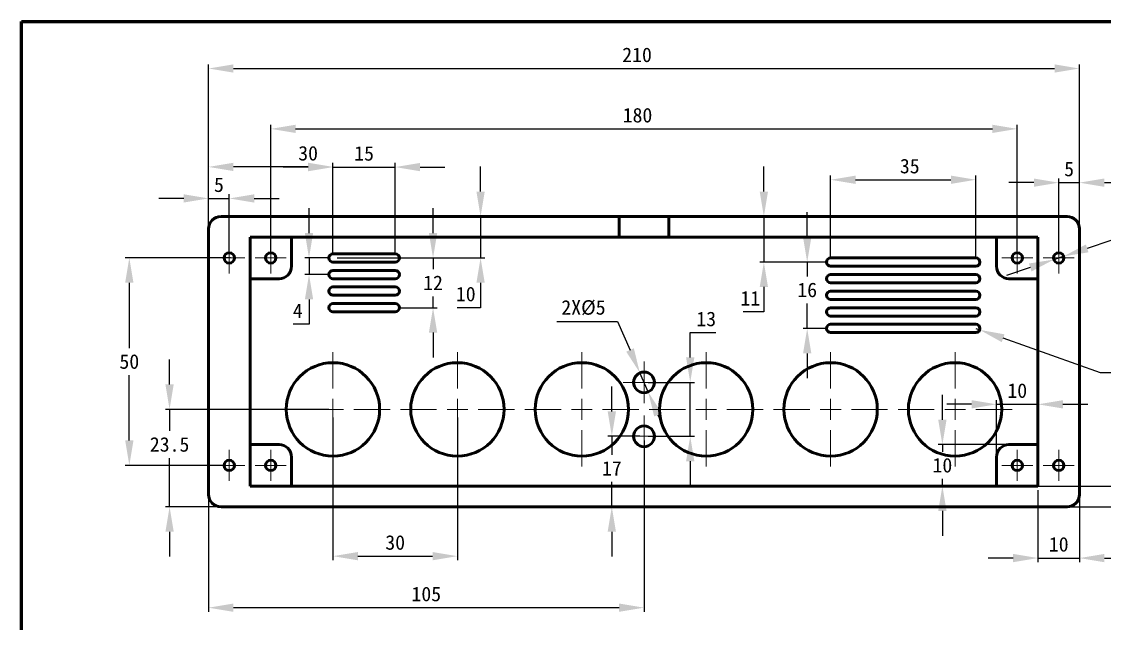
# Model space of a CAD drawing. Header units: millimetres. Extents: x 10 to 410, y 10 to 287.
# Drawn here: x 10 to 271.1, y 142 to 287 of the extents above; entities that cross this region are included whole.
import ezdxf

# ---------------------------------------------------------------- set-up
doc = ezdxf.new("R2010")
doc.units = ezdxf.units.MM
doc.header["$PDSIZE"] = -1
doc.linetypes.add('CENTER', pattern=[10.16, 6.35, -1.27, 1.27, -1.27])
doc.layers.add('标注', color=4, linetype='Continuous', lineweight=25)
doc.dimstyles.new('ISO-25', dxfattribs={"dimtxt": 2.5, "dimasz": 2.5, "dimexe": 1.25, "dimexo": 0.625, "dimtad": 1, "dimtxsty": 'Standard', "dimcen": 2.5, "dimadec": 0, "dimazin": 0, "dimtfac": 1, "dimtmove": 0, "dimatfit": 3, "dimfxl": 1, "dimarcsym": 0})

# ---------------------------------------------------------------- blocks, each defined once
blk = doc.blocks.new('SW_CENTERMARKSYMBOL_0')
at = {"color": 0, "linetype": 'Continuous', "lineweight": 0}
for p, q in [((0, 2.5), (0, 3.75)), ((-2.5, 0), (-3.75, 0)), ((0, 0), (-2.5, 0)), ((0, 0), (0, 2.5)), ((0, 0), (0, -2.5)), ((0, 0), (2.5, 0)), ((2.5, 0), (3.75, 0)), ((0, -2.5), (0, -3.75))]:
    blk.add_line(p, q, dxfattribs=at)
blk = doc.blocks.new('SW_CENTERMARKSYMBOL_1')
at = {"color": 0, "linetype": 'Continuous', "lineweight": 0}
for p, q in [((0, 2.5), (0, 3.75)), ((-2.5, 0), (-3.75, 0)), ((0, 0), (-2.5, 0)), ((0, 0), (0, 2.5)), ((0, 0), (0, -2.5)), ((0, 0), (2.5, 0)), ((2.5, 0), (3.75, 0)), ((0, -2.5), (0, -3.75))]:
    blk.add_line(p, q, dxfattribs=at)
blk = doc.blocks.new('SW_CENTERMARKSYMBOL_2')
at = {"color": 0, "linetype": 'Continuous', "lineweight": 0}
for p, q in [((0, 2.5), (0, 3.75)), ((-2.5, 0), (-3.75, 0)), ((0, 0), (-2.5, 0)), ((0, 0), (0, 2.5)), ((0, 0), (0, -2.5)), ((0, 0), (2.5, 0)), ((2.5, 0), (3.75, 0)), ((0, -2.5), (0, -3.75))]:
    blk.add_line(p, q, dxfattribs=at)
blk = doc.blocks.new('SW_CENTERMARKSYMBOL_3')
at = {"color": 0, "linetype": 'Continuous', "lineweight": 0}
for p, q in [((0, 2.5), (0, 3.75)), ((-2.5, 0), (-3.75, 0)), ((0, 0), (-2.5, 0)), ((0, 0), (0, 2.5)), ((0, 0), (0, -2.5)), ((0, 0), (2.5, 0)), ((2.5, 0), (3.75, 0)), ((0, -2.5), (0, -3.75))]:
    blk.add_line(p, q, dxfattribs=at)
blk = doc.blocks.new('SW_CENTERMARKSYMBOL_4')
at = {"color": 0, "linetype": 'Continuous', "lineweight": 0}
for p, q in [((0, 5), (0, 13.75)), ((-5, 0), (-13.75, 0)), ((0, 0), (-2.5, 0)), ((0, 0), (0, 2.5)), ((0, 0), (0, -2.5)), ((0, 0), (2.5, 0)), ((5, 0), (13.75, 0)), ((0, -5), (0, -13.75))]:
    blk.add_line(p, q, dxfattribs=at)
blk = doc.blocks.new('SW_CENTERMARKSYMBOL_5')
at = {"color": 0, "linetype": 'Continuous', "lineweight": 0}
for p, q in [((0, 2.5), (0, 5)), ((-2.5, 0), (-5, 0)), ((0, 0), (-2.5, 0)), ((0, 0), (0, 2.5)), ((0, 0), (0, -2.5)), ((0, 0), (2.5, 0)), ((2.5, 0), (5, 0)), ((0, -2.5), (0, -5))]:
    blk.add_line(p, q, dxfattribs=at)
blk = doc.blocks.new('SW_CENTERMARKSYMBOL_6')
at = {"color": 0, "linetype": 'Continuous', "lineweight": 0}
for p, q in [((0, 5), (0, 13.75)), ((-5, 0), (-13.75, 0)), ((0, 0), (-2.5, 0)), ((0, 0), (0, 2.5)), ((0, 0), (0, -2.5)), ((0, 0), (2.5, 0)), ((5, 0), (13.75, 0)), ((0, -5), (0, -13.75))]:
    blk.add_line(p, q, dxfattribs=at)
blk = doc.blocks.new('SW_CENTERMARKSYMBOL_7')
at = {"color": 0, "linetype": 'Continuous', "lineweight": 0}
for p, q in [((0, 5), (0, 13.75)), ((-5, 0), (-13.75, 0)), ((0, 0), (-2.5, 0)), ((0, 0), (0, 2.5)), ((0, 0), (0, -2.5)), ((0, 0), (2.5, 0)), ((5, 0), (13.75, 0)), ((0, -5), (0, -13.75))]:
    blk.add_line(p, q, dxfattribs=at)
blk = doc.blocks.new('SW_CENTERMARKSYMBOL_8')
at = {"color": 0, "linetype": 'Continuous', "lineweight": 0}
for p, q in [((0, 2.5), (0, 5)), ((-2.5, 0), (-5, 0)), ((0, 0), (-2.5, 0)), ((0, 0), (0, 2.5)), ((0, 0), (0, -2.5)), ((0, 0), (2.5, 0)), ((2.5, 0), (5, 0)), ((0, -2.5), (0, -5))]:
    blk.add_line(p, q, dxfattribs=at)
blk = doc.blocks.new('SW_CENTERMARKSYMBOL_9')
at = {"color": 0, "linetype": 'Continuous', "lineweight": 0}
for p, q in [((0, 5), (0, 13.75)), ((-5, 0), (-13.75, 0)), ((0, 0), (-2.5, 0)), ((0, 0), (0, 2.5)), ((0, 0), (0, -2.5)), ((0, 0), (2.5, 0)), ((5, 0), (13.75, 0)), ((0, -5), (0, -13.75))]:
    blk.add_line(p, q, dxfattribs=at)
blk = doc.blocks.new('SW_CENTERMARKSYMBOL_10')
at = {"color": 0, "linetype": 'Continuous', "lineweight": 0}
for p, q in [((0, 5), (0, 13.75)), ((-5, 0), (-13.75, 0)), ((0, 0), (-2.5, 0)), ((0, 0), (0, 2.5)), ((0, 0), (0, -2.5)), ((0, 0), (2.5, 0)), ((5, 0), (13.75, 0)), ((0, -5), (0, -13.75))]:
    blk.add_line(p, q, dxfattribs=at)
blk = doc.blocks.new('SW_CENTERMARKSYMBOL_11')
at = {"color": 0, "linetype": 'Continuous', "lineweight": 0}
for p, q in [((0, 5), (0, 13.75)), ((-5, 0), (-13.75, 0)), ((0, 0), (-2.5, 0)), ((0, 0), (0, 2.5)), ((0, 0), (0, -2.5)), ((0, 0), (2.5, 0)), ((5, 0), (13.75, 0)), ((0, -5), (0, -13.75))]:
    blk.add_line(p, q, dxfattribs=at)
blk = doc.blocks.new('SW_CENTERMARKSYMBOL_12')
at = {"color": 0, "linetype": 'Continuous', "lineweight": 0}
for p, q in [((0, 2.5), (0, 3.75)), ((-2.5, 0), (-3.75, 0)), ((0, 0), (-2.5, 0)), ((0, 0), (0, 2.5)), ((0, 0), (0, -2.5)), ((0, 0), (2.5, 0)), ((2.5, 0), (3.75, 0)), ((0, -2.5), (0, -3.75))]:
    blk.add_line(p, q, dxfattribs=at)
blk = doc.blocks.new('SW_CENTERMARKSYMBOL_13')
at = {"color": 0, "linetype": 'Continuous', "lineweight": 0}
for p, q in [((0, 2.5), (0, 3.75)), ((-2.5, 0), (-3.75, 0)), ((0, 0), (-2.5, 0)), ((0, 0), (0, 2.5)), ((0, 0), (0, -2.5)), ((0, 0), (2.5, 0)), ((2.5, 0), (3.75, 0)), ((0, -2.5), (0, -3.75))]:
    blk.add_line(p, q, dxfattribs=at)
blk = doc.blocks.new('SW_CENTERMARKSYMBOL_14')
at = {"color": 0, "linetype": 'Continuous', "lineweight": 0}
for p, q in [((0, 2.5), (0, 3.75)), ((-2.5, 0), (-3.75, 0)), ((0, 0), (-2.5, 0)), ((0, 0), (0, 2.5)), ((0, 0), (0, -2.5)), ((0, 0), (2.5, 0)), ((2.5, 0), (3.75, 0)), ((0, -2.5), (0, -3.75))]:
    blk.add_line(p, q, dxfattribs=at)
blk = doc.blocks.new('SW_CENTERMARKSYMBOL_15')
at = {"color": 0, "linetype": 'Continuous', "lineweight": 0}
for p, q in [((0, 2.5), (0, 3.75)), ((-2.5, 0), (-3.75, 0)), ((0, 0), (-2.5, 0)), ((0, 0), (0, 2.5)), ((0, 0), (0, -2.5)), ((0, 0), (2.5, 0)), ((2.5, 0), (3.75, 0)), ((0, -2.5), (0, -3.75))]:
    blk.add_line(p, q, dxfattribs=at)
blk = doc.blocks.new('*D22')
at = {"layer": 'Defpoints', "color": 0, "transparency": 16777216}
for p in [(61.32, 230.05), (35.96, 180.05), (60.07, 180.05)]:
    blk.add_point(p, dxfattribs=at)
at = {"layer": '标注', "color": 0, "lineweight": -2, "transparency": 16777216}
for p, q in [((60.32, 230.05), (34.96, 230.05)), ((35.96, 224.05), (35.96, 208.32)), ((35.96, 186.05), (35.96, 201.77)), ((59.07, 180.05), (34.96, 180.05))]:
    blk.add_line(p, q, dxfattribs=at)
at = {"layer": '标注', "color": 0, "transparency": 16777216}
for points in [[(34.96, 224.05), (36.96, 224.05), (35.96, 230.05)], [(34.96, 186.05), (36.96, 186.05), (35.96, 180.05)]]:
    blk.add_solid(points, dxfattribs=at)
at = {"layer": '标注', "color": 0, "transparency": 16777216, "insert": (35.96, 205.05), "char_height": 3.5, "attachment_point": 5}
blk.add_mtext('50', dxfattribs=at)
blk = doc.blocks.new('*D23')
at = {"layer": 'Defpoints', "color": 0, "transparency": 16777216}
for p in [(265.07, 275.71), (265.07, 237.05), (55.07, 230.05)]:
    blk.add_point(p, dxfattribs=at)
at = {"layer": '标注', "color": 0, "lineweight": -2, "transparency": 16777216}
for p, q in [((55.07, 231.05), (55.07, 276.71)), ((61.07, 275.71), (259.07, 275.71)), ((265.07, 238.05), (265.07, 276.71))]:
    blk.add_line(p, q, dxfattribs=at)
at = {"layer": '标注', "color": 0, "transparency": 16777216}
for points in [[(61.07, 276.71), (61.07, 274.71), (55.07, 275.71)], [(259.07, 276.71), (259.07, 274.71), (265.07, 275.71)]]:
    blk.add_solid(points, dxfattribs=at)
at = {"layer": '标注', "color": 0, "transparency": 16777216, "insert": (158.39, 278.98), "char_height": 3.5, "attachment_point": 5}
blk.add_mtext('210', dxfattribs=at)
blk = doc.blocks.new('*D24')
at = {"layer": 'Defpoints', "color": 0, "transparency": 16777216}
for p in [(85.07, 192.55), (115.07, 192.55), (115.07, 158.16)]:
    blk.add_point(p, dxfattribs=at)
at = {"layer": '标注', "color": 0, "lineweight": -2, "transparency": 16777216}
for p, q in [((85.07, 191.55), (85.07, 157.16)), ((115.07, 191.55), (115.07, 157.16)), ((91.07, 158.16), (109.07, 158.16))]:
    blk.add_line(p, q, dxfattribs=at)
at = {"layer": '标注', "color": 0, "transparency": 16777216}
for points in [[(91.07, 159.16), (91.07, 157.16), (85.07, 158.16)], [(109.07, 159.16), (109.07, 157.16), (115.07, 158.16)]]:
    blk.add_solid(points, dxfattribs=at)
at = {"layer": '标注', "color": 0, "transparency": 16777216, "insert": (100.07, 161.43), "char_height": 3.5, "attachment_point": 5}
blk.add_mtext('30', dxfattribs=at)
blk = doc.blocks.new('*D25')
at = {"layer": 'Defpoints', "color": 0, "transparency": 16777216}
for p in [(60.07, 244.39), (55.07, 231.05), (60.07, 230.05)]:
    blk.add_point(p, dxfattribs=at)
at = {"layer": '标注', "color": 0, "lineweight": -2, "transparency": 16777216}
for p, q in [((49.07, 244.39), (43.07, 244.39)), ((55.07, 232.05), (55.07, 245.39)), ((55.07, 244.39), (60.07, 244.39)), ((60.07, 231.05), (60.07, 245.39)), ((66.07, 244.39), (72.07, 244.39))]:
    blk.add_line(p, q, dxfattribs=at)
at = {"layer": '标注', "color": 0, "transparency": 16777216}
for points in [[(49.07, 245.39), (49.07, 243.39), (55.07, 244.39)], [(66.07, 245.39), (66.07, 243.39), (60.07, 244.39)]]:
    blk.add_solid(points, dxfattribs=at)
at = {"layer": '标注', "color": 0, "transparency": 16777216, "insert": (57.57, 247.67), "char_height": 3.5, "attachment_point": 5}
blk.add_mtext('5', dxfattribs=at)
blk = doc.blocks.new('*D26')
at = {"layer": 'Defpoints', "color": 0, "transparency": 16777216}
for p in [(261.26, 230.44), (258.88, 229.65)]:
    blk.add_point(p, dxfattribs=at)
at = {"layer": '标注', "color": 0, "lineweight": -2, "transparency": 16777216}
for p, q in [((272.64, 234.25), (266.95, 232.35)), ((291.66, 234.25), (272.64, 234.25)), ((258.88, 229.65), (261.26, 230.44)), ((253.19, 227.75), (247.5, 225.84))]:
    blk.add_line(p, q, dxfattribs=at)
at = {"layer": '标注', "color": 0, "transparency": 16777216}
for points in [[(266.63, 233.29), (267.26, 231.4), (261.26, 230.44)], [(252.88, 228.7), (253.51, 226.8), (258.88, 229.65)]]:
    blk.add_solid(points, dxfattribs=at)
at = {"layer": '标注', "color": 0, "transparency": 16777216, "insert": (282.91, 237.52), "char_height": 3.5, "attachment_point": 5}
blk.add_mtext('8X%%C2.5', dxfattribs=at)
blk = doc.blocks.new('*D27')
at = {"layer": 'Defpoints', "color": 0, "transparency": 16777216}
for p in [(265.07, 248.19), (260.07, 230.05), (265.07, 230.05)]:
    blk.add_point(p, dxfattribs=at)
at = {"layer": '标注', "color": 0, "lineweight": -2, "transparency": 16777216}
for p, q in [((254.07, 248.19), (248.07, 248.19)), ((260.07, 231.05), (260.07, 249.19)), ((260.07, 248.19), (265.07, 248.19)), ((265.07, 231.05), (265.07, 249.19)), ((271.07, 248.19), (277.07, 248.19))]:
    blk.add_line(p, q, dxfattribs=at)
at = {"layer": '标注', "color": 0, "transparency": 16777216}
for points in [[(254.07, 249.19), (254.07, 247.19), (260.07, 248.19)], [(271.07, 249.19), (271.07, 247.19), (265.07, 248.19)]]:
    blk.add_solid(points, dxfattribs=at)
at = {"layer": '标注', "color": 0, "transparency": 16777216, "insert": (262.57, 251.46), "char_height": 3.5, "attachment_point": 5}
blk.add_mtext('5', dxfattribs=at)
blk = doc.blocks.new('*D30')
at = {"layer": 'Defpoints', "color": 0, "transparency": 16777216}
for p in [(160.07, 187.05), (152.31, 170.05), (160.07, 170.05)]:
    blk.add_point(p, dxfattribs=at)
at = {"layer": '标注', "color": 0, "lineweight": -2, "transparency": 16777216}
for p, q in [((152.31, 193.05), (152.31, 199.05)), ((159.07, 187.05), (151.31, 187.05)), ((152.31, 187.05), (152.31, 182.59)), ((152.31, 170.05), (152.31, 176.05)), ((159.07, 170.05), (151.31, 170.05)), ((152.31, 164.05), (152.31, 158.05))]:
    blk.add_line(p, q, dxfattribs=at)
at = {"layer": '标注', "color": 0, "transparency": 16777216}
for points in [[(151.31, 193.05), (153.31, 193.05), (152.31, 187.05)], [(151.31, 164.05), (153.31, 164.05), (152.31, 170.05)]]:
    blk.add_solid(points, dxfattribs=at)
at = {"layer": '标注', "color": 0, "transparency": 16777216, "insert": (152.31, 179.32), "char_height": 3.5, "attachment_point": 5}
blk.add_mtext('17', dxfattribs=at)
blk = doc.blocks.new('*D31')
at = {"layer": 'Defpoints', "color": 0, "transparency": 16777216}
for p in [(160.07, 200.05), (171.21, 200.05), (160.07, 187.05)]:
    blk.add_point(p, dxfattribs=at)
at = {"layer": '标注', "color": 0, "lineweight": -2, "transparency": 16777216}
for p, q in [((171.21, 206.05), (171.21, 212.05)), ((171.21, 212.05), (177.4, 212.05)), ((161.07, 200.05), (172.21, 200.05)), ((171.21, 187.05), (171.21, 200.05)), ((161.07, 187.05), (172.21, 187.05)), ((171.21, 181.05), (171.21, 175.05))]:
    blk.add_line(p, q, dxfattribs=at)
at = {"layer": '标注', "color": 0, "transparency": 16777216}
for points in [[(170.21, 206.05), (172.21, 206.05), (171.21, 200.05)], [(170.21, 181.05), (172.21, 181.05), (171.21, 187.05)]]:
    blk.add_solid(points, dxfattribs=at)
at = {"layer": '标注', "color": 0, "transparency": 16777216, "insert": (175.07, 215.32), "char_height": 3.5, "attachment_point": 5}
blk.add_mtext('13', dxfattribs=at)
blk = doc.blocks.new('*D32')
at = {"layer": 'Defpoints', "color": 0, "transparency": 16777216}
for p in [(255.07, 175.05), (265.07, 175.05), (265.07, 157.7)]:
    blk.add_point(p, dxfattribs=at)
at = {"layer": '标注', "color": 0, "lineweight": -2, "transparency": 16777216}
for p, q in [((255.07, 174.05), (255.07, 156.7)), ((265.07, 174.05), (265.07, 156.7)), ((249.07, 157.7), (243.07, 157.7)), ((255.07, 157.7), (265.07, 157.7)), ((271.07, 157.7), (277.07, 157.7))]:
    blk.add_line(p, q, dxfattribs=at)
at = {"layer": '标注', "color": 0, "transparency": 16777216}
for points in [[(249.07, 158.7), (249.07, 156.7), (255.07, 157.7)], [(271.07, 158.7), (271.07, 156.7), (265.07, 157.7)]]:
    blk.add_solid(points, dxfattribs=at)
at = {"layer": '标注', "color": 0, "transparency": 16777216, "insert": (260.07, 160.98), "char_height": 3.5, "attachment_point": 5}
blk.add_mtext('10', dxfattribs=at)
blk = doc.blocks.new('*D36')
at = {"layer": 'Defpoints', "color": 0, "transparency": 16777216}
for p in [(250.07, 261.16), (70.07, 230.05), (250.07, 230.05)]:
    blk.add_point(p, dxfattribs=at)
at = {"layer": '标注', "color": 0, "lineweight": -2, "transparency": 16777216}
for p, q in [((70.07, 231.05), (70.07, 262.16)), ((76.07, 261.16), (244.07, 261.16)), ((250.07, 231.05), (250.07, 262.16))]:
    blk.add_line(p, q, dxfattribs=at)
at = {"layer": '标注', "color": 0, "transparency": 16777216}
for points in [[(76.07, 262.16), (76.07, 260.16), (70.07, 261.16)], [(244.07, 262.16), (244.07, 260.16), (250.07, 261.16)]]:
    blk.add_solid(points, dxfattribs=at)
at = {"layer": '标注', "color": 0, "transparency": 16777216, "insert": (158.5, 264.43), "char_height": 3.5, "attachment_point": 5}
blk.add_mtext('180', dxfattribs=at)
blk = doc.blocks.new('*D37')
at = {"layer": 'Defpoints', "color": 0, "transparency": 16777216}
for p in [(85.07, 230.05), (79.29, 226.05), (85.07, 226.05)]:
    blk.add_point(p, dxfattribs=at)
at = {"layer": '标注', "color": 0, "lineweight": -2, "transparency": 16777216}
for p, q in [((79.29, 236.05), (79.29, 242.05)), ((84.07, 230.05), (78.29, 230.05)), ((79.29, 230.05), (79.29, 226.05)), ((84.07, 226.05), (78.29, 226.05)), ((79.29, 220.05), (79.29, 214.05)), ((79.29, 214.05), (75.43, 214.05))]:
    blk.add_line(p, q, dxfattribs=at)
at = {"layer": '标注', "color": 0, "transparency": 16777216}
for points in [[(78.29, 236.05), (80.29, 236.05), (79.29, 230.05)], [(78.29, 220.05), (80.29, 220.05), (79.29, 226.05)]]:
    blk.add_solid(points, dxfattribs=at)
at = {"layer": '标注', "color": 0, "transparency": 16777216, "insert": (76.59, 217.32), "char_height": 3.5, "attachment_point": 5}
blk.add_mtext('4', dxfattribs=at)
blk = doc.blocks.new('*D38')
at = {"layer": 'Defpoints', "color": 0, "transparency": 16777216}
for p in [(85.07, 240.05), (120.66, 240.05), (85.07, 230.05)]:
    blk.add_point(p, dxfattribs=at)
at = {"layer": '标注', "color": 0, "lineweight": -2, "transparency": 16777216}
for p, q in [((120.66, 246.05), (120.66, 252.05)), ((86.07, 240.05), (121.66, 240.05)), ((120.66, 240.05), (120.66, 230.05)), ((86.07, 230.05), (121.66, 230.05)), ((120.66, 224.05), (120.66, 218.05)), ((120.66, 218.05), (115.05, 218.05))]:
    blk.add_line(p, q, dxfattribs=at)
at = {"layer": '标注', "color": 0, "transparency": 16777216}
for points in [[(119.66, 246.05), (121.66, 246.05), (120.66, 240.05)], [(119.66, 224.05), (121.66, 224.05), (120.66, 230.05)]]:
    blk.add_solid(points, dxfattribs=at)
at = {"layer": '标注', "color": 0, "transparency": 16777216, "insert": (117.09, 221.32), "char_height": 3.5, "attachment_point": 5}
blk.add_mtext('10', dxfattribs=at)
blk = doc.blocks.new('*D39')
at = {"layer": 'Defpoints', "color": 0, "transparency": 16777216}
for p in [(100.07, 230.05), (100.07, 218.05), (109.2, 218.05)]:
    blk.add_point(p, dxfattribs=at)
at = {"layer": '标注', "color": 0, "lineweight": -2, "transparency": 16777216}
for p, q in [((109.2, 236.05), (109.2, 242.05)), ((101.07, 230.05), (110.2, 230.05)), ((109.2, 230.05), (109.2, 227.32)), ((109.2, 218.05), (109.2, 220.77)), ((101.07, 218.05), (110.2, 218.05)), ((109.2, 212.05), (109.2, 206.05))]:
    blk.add_line(p, q, dxfattribs=at)
at = {"layer": '标注', "color": 0, "transparency": 16777216}
for points in [[(108.2, 236.05), (110.2, 236.05), (109.2, 230.05)], [(108.2, 212.05), (110.2, 212.05), (109.2, 218.05)]]:
    blk.add_solid(points, dxfattribs=at)
at = {"layer": '标注', "color": 0, "transparency": 16777216, "insert": (109.2, 224.05), "char_height": 3.5, "attachment_point": 5}
blk.add_mtext('12', dxfattribs=at)
blk = doc.blocks.new('*D40')
at = {"layer": 'Defpoints', "color": 0, "transparency": 16777216}
for p in [(188.97, 240.05), (205.07, 240.05), (205.07, 229.05)]:
    blk.add_point(p, dxfattribs=at)
at = {"layer": '标注', "color": 0, "lineweight": -2, "transparency": 16777216}
for p, q in [((188.97, 246.05), (188.97, 252.05)), ((204.07, 240.05), (187.97, 240.05)), ((188.97, 240.05), (188.97, 229.05)), ((204.07, 229.05), (187.97, 229.05)), ((188.97, 223.05), (188.97, 217.05)), ((188.97, 217.05), (183.95, 217.05))]:
    blk.add_line(p, q, dxfattribs=at)
at = {"layer": '标注', "color": 0, "transparency": 16777216}
for points in [[(187.97, 246.05), (189.97, 246.05), (188.97, 240.05)], [(187.97, 223.05), (189.97, 223.05), (188.97, 229.05)]]:
    blk.add_solid(points, dxfattribs=at)
at = {"layer": '标注', "color": 0, "transparency": 16777216, "insert": (185.7, 220.32), "char_height": 3.5, "attachment_point": 5}
blk.add_mtext('11', dxfattribs=at)
blk = doc.blocks.new('*D41')
at = {"layer": 'Defpoints', "color": 0, "transparency": 16777216}
for p in [(240.07, 248.89), (205.07, 229.05), (240.07, 229.05)]:
    blk.add_point(p, dxfattribs=at)
at = {"layer": '标注', "color": 0, "lineweight": -2, "transparency": 16777216}
for p, q in [((205.07, 230.05), (205.07, 249.89)), ((211.07, 248.89), (234.07, 248.89)), ((240.07, 230.05), (240.07, 249.89))]:
    blk.add_line(p, q, dxfattribs=at)
at = {"layer": '标注', "color": 0, "transparency": 16777216}
for points in [[(211.07, 249.89), (211.07, 247.89), (205.07, 248.89)], [(234.07, 249.89), (234.07, 247.89), (240.07, 248.89)]]:
    blk.add_solid(points, dxfattribs=at)
at = {"layer": '标注', "color": 0, "transparency": 16777216, "insert": (224.15, 252.16), "char_height": 3.5, "attachment_point": 5}
blk.add_mtext('35', dxfattribs=at)
blk = doc.blocks.new('*D42')
at = {"layer": 'Defpoints', "color": 0, "transparency": 16777216}
for p in [(205.07, 229.05), (199.42, 213.05), (205.07, 213.05)]:
    blk.add_point(p, dxfattribs=at)
at = {"layer": '标注', "color": 0, "lineweight": -2, "transparency": 16777216}
for p, q in [((199.42, 235.05), (199.42, 241.05)), ((204.07, 229.05), (198.42, 229.05)), ((199.42, 229.05), (199.42, 225.59)), ((199.42, 213.05), (199.42, 219.05)), ((204.07, 213.05), (198.42, 213.05)), ((199.42, 207.05), (199.42, 201.05))]:
    blk.add_line(p, q, dxfattribs=at)
at = {"layer": '标注', "color": 0, "transparency": 16777216}
for points in [[(198.42, 235.05), (200.42, 235.05), (199.42, 229.05)], [(198.42, 207.05), (200.42, 207.05), (199.42, 213.05)]]:
    blk.add_solid(points, dxfattribs=at)
at = {"layer": '标注', "color": 0, "transparency": 16777216, "insert": (199.42, 222.32), "char_height": 3.5, "attachment_point": 5}
blk.add_mtext('16', dxfattribs=at)
blk = doc.blocks.new('*D43')
at = {"layer": 'Defpoints', "color": 0, "transparency": 16777216}
for p in [(240.07, 213.05), (241.01, 212.71)]:
    blk.add_point(p, dxfattribs=at)
at = {"layer": '标注', "color": 0, "lineweight": -2, "transparency": 16777216}
for p, q in [((240.07, 213.05), (241.01, 212.71)), ((270.12, 202.31), (246.66, 210.69)), ((280.1, 202.31), (270.12, 202.31))]:
    blk.add_line(p, q, dxfattribs=at)
at = {"layer": '标注', "color": 0, "transparency": 16777216}
blk.add_solid([(247, 211.63), (246.33, 209.75), (241.01, 212.71)], dxfattribs=at)
at = {"layer": '标注', "color": 0, "transparency": 16777216, "insert": (277.76, 205.58), "char_height": 3.5, "attachment_point": 5}
blk.add_mtext('R1', dxfattribs=at)
blk = doc.blocks.new('*D44')
at = {"layer": 'Defpoints', "color": 0, "transparency": 16777216}
for p in [(85.07, 193.55), (45.67, 170.05), (85.07, 170.05)]:
    blk.add_point(p, dxfattribs=at)
at = {"layer": '标注', "color": 0, "lineweight": -2, "transparency": 16777216}
for p, q in [((45.67, 199.55), (45.67, 205.55)), ((84.07, 193.55), (44.67, 193.55)), ((45.67, 193.55), (45.67, 188.34)), ((45.67, 170.05), (45.67, 181.8)), ((84.07, 170.05), (44.67, 170.05)), ((45.67, 164.05), (45.67, 158.05))]:
    blk.add_line(p, q, dxfattribs=at)
at = {"layer": '标注', "color": 0, "transparency": 16777216}
for points in [[(44.67, 199.55), (46.67, 199.55), (45.67, 193.55)], [(44.67, 164.05), (46.67, 164.05), (45.67, 170.05)]]:
    blk.add_solid(points, dxfattribs=at)
at = {"layer": '标注', "color": 0, "transparency": 16777216, "insert": (45.67, 185.07), "char_height": 3.5, "attachment_point": 5}
blk.add_mtext('23.5', dxfattribs=at)
blk = doc.blocks.new('*D45')
at = {"layer": 'Defpoints', "color": 0, "transparency": 16777216}
for p in [(245.07, 175.05), (245.07, 170.05), (275.13, 170.05)]:
    blk.add_point(p, dxfattribs=at)
at = {"layer": '标注', "color": 0, "lineweight": -2, "transparency": 16777216}
for p, q in [((275.13, 181.05), (275.13, 187.05)), ((275.13, 187.05), (278.98, 187.05)), ((246.07, 175.05), (276.13, 175.05)), ((275.13, 170.05), (275.13, 175.05)), ((246.07, 170.05), (276.13, 170.05)), ((275.13, 164.05), (275.13, 158.05))]:
    blk.add_line(p, q, dxfattribs=at)
at = {"layer": '标注', "color": 0, "transparency": 16777216}
for points in [[(274.13, 181.05), (276.13, 181.05), (275.13, 175.05)], [(274.13, 164.05), (276.13, 164.05), (275.13, 170.05)]]:
    blk.add_solid(points, dxfattribs=at)
at = {"layer": '标注', "color": 0, "transparency": 16777216, "insert": (277.82, 190.32), "char_height": 3.5, "attachment_point": 5}
blk.add_mtext('5', dxfattribs=at)
blk = doc.blocks.new('*D46')
at = {"layer": 'Defpoints', "color": 0, "transparency": 16777216}
for p in [(255.07, 185.05), (232.02, 175.05), (245.07, 175.05)]:
    blk.add_point(p, dxfattribs=at)
at = {"layer": '标注', "color": 0, "lineweight": -2, "transparency": 16777216}
for p, q in [((232.02, 191.05), (232.02, 197.05)), ((254.07, 185.05), (231.02, 185.05)), ((232.02, 185.05), (232.02, 183.32)), ((244.07, 175.05), (231.02, 175.05)), ((232.02, 175.05), (232.02, 176.77)), ((232.02, 169.05), (232.02, 163.05))]:
    blk.add_line(p, q, dxfattribs=at)
at = {"layer": '标注', "color": 0, "transparency": 16777216}
for points in [[(231.02, 191.05), (233.02, 191.05), (232.02, 185.05)], [(231.02, 169.05), (233.02, 169.05), (232.02, 175.05)]]:
    blk.add_solid(points, dxfattribs=at)
at = {"layer": '标注', "color": 0, "transparency": 16777216, "insert": (232.02, 180.05), "char_height": 3.5, "attachment_point": 5}
blk.add_mtext('10', dxfattribs=at)
blk = doc.blocks.new('*D47')
at = {"layer": 'Defpoints', "color": 0, "transparency": 16777216}
for p in [(255.07, 194.76), (245.07, 175.05), (255.07, 175.05)]:
    blk.add_point(p, dxfattribs=at)
at = {"layer": '标注', "color": 0, "lineweight": -2, "transparency": 16777216}
for p, q in [((239.07, 194.76), (233.07, 194.76)), ((245.07, 176.05), (245.07, 195.76)), ((245.07, 194.76), (255.07, 194.76)), ((255.07, 176.05), (255.07, 195.76)), ((261.07, 194.76), (267.07, 194.76))]:
    blk.add_line(p, q, dxfattribs=at)
at = {"layer": '标注', "color": 0, "transparency": 16777216}
for points in [[(239.07, 195.76), (239.07, 193.76), (245.07, 194.76)], [(261.07, 195.76), (261.07, 193.76), (255.07, 194.76)]]:
    blk.add_solid(points, dxfattribs=at)
at = {"layer": '标注', "color": 0, "transparency": 16777216, "insert": (250.07, 198.04), "char_height": 3.5, "attachment_point": 5}
blk.add_mtext('10', dxfattribs=at)
blk = doc.blocks.new('*D48')
at = {"layer": 'Defpoints', "color": 0, "transparency": 16777216}
for p in [(55.07, 187.05), (160.07, 187.05), (55.07, 145.74)]:
    blk.add_point(p, dxfattribs=at)
at = {"layer": '标注', "color": 0, "lineweight": -2, "transparency": 16777216}
for p, q in [((55.07, 186.05), (55.07, 144.74)), ((160.07, 186.05), (160.07, 144.74)), ((154.07, 145.74), (61.07, 145.74))]:
    blk.add_line(p, q, dxfattribs=at)
at = {"layer": '标注', "color": 0, "transparency": 16777216}
for points in [[(61.07, 146.74), (61.07, 144.74), (55.07, 145.74)], [(154.07, 146.74), (154.07, 144.74), (160.07, 145.74)]]:
    blk.add_solid(points, dxfattribs=at)
at = {"layer": '标注', "color": 0, "transparency": 16777216, "insert": (107.57, 149.01), "char_height": 3.5, "attachment_point": 5}
blk.add_mtext('105', dxfattribs=at)
blk = doc.blocks.new('*D51')
at = {"layer": 'Defpoints', "color": 0, "transparency": 16777216}
for p in [(55.07, 251.99), (55.07, 230.05), (85.07, 230.05)]:
    blk.add_point(p, dxfattribs=at)
at = {"layer": '标注', "color": 0, "lineweight": -2, "transparency": 16777216}
for p, q in [((55.07, 231.05), (55.07, 252.99)), ((79.07, 251.99), (61.07, 251.99)), ((85.07, 231.05), (85.07, 252.99))]:
    blk.add_line(p, q, dxfattribs=at)
at = {"layer": '标注', "color": 0, "transparency": 16777216}
for points in [[(61.07, 252.99), (61.07, 250.99), (55.07, 251.99)], [(79.07, 252.99), (79.07, 250.99), (85.07, 251.99)]]:
    blk.add_solid(points, dxfattribs=at)
at = {"layer": '标注', "color": 0, "transparency": 16777216, "insert": (79.07, 255.26), "char_height": 3.5, "attachment_point": 5}
blk.add_mtext('30', dxfattribs=at)
blk = doc.blocks.new('*D52')
at = {"layer": 'Defpoints', "color": 0, "transparency": 16777216}
for p in [(100.07, 251.94), (85.07, 230.05), (100.07, 230.05)]:
    blk.add_point(p, dxfattribs=at)
at = {"layer": '标注', "color": 0, "lineweight": -2, "transparency": 16777216}
for p, q in [((79.07, 251.94), (73.07, 251.94)), ((85.07, 231.05), (85.07, 252.94)), ((85.07, 251.94), (100.07, 251.94)), ((100.07, 231.05), (100.07, 252.94)), ((106.07, 251.94), (112.07, 251.94))]:
    blk.add_line(p, q, dxfattribs=at)
at = {"layer": '标注', "color": 0, "transparency": 16777216}
for points in [[(79.07, 252.94), (79.07, 250.94), (85.07, 251.94)], [(106.07, 252.94), (106.07, 250.94), (100.07, 251.94)]]:
    blk.add_solid(points, dxfattribs=at)
at = {"layer": '标注', "color": 0, "transparency": 16777216, "insert": (92.57, 255.22), "char_height": 3.5, "attachment_point": 5}
blk.add_mtext('15', dxfattribs=at)
blk = doc.blocks.new('*D59')
at = {"layer": 'Defpoints', "color": 0, "transparency": 16777216}
for p in [(159.08, 202.34), (161.06, 197.75)]:
    blk.add_point(p, dxfattribs=at)
at = {"layer": '标注', "color": 0, "lineweight": -2, "transparency": 16777216}
for p, q in [((139.06, 214.76), (153.71, 214.76)), ((153.71, 214.76), (156.7, 207.85)), ((161.06, 197.75), (159.08, 202.34)), ((163.44, 192.24), (165.82, 186.74))]:
    blk.add_line(p, q, dxfattribs=at)
at = {"layer": '标注', "color": 0, "transparency": 16777216}
for points in [[(157.61, 208.25), (155.78, 207.45), (159.08, 202.34)], [(164.36, 192.64), (162.53, 191.85), (161.06, 197.75)]]:
    blk.add_solid(points, dxfattribs=at)
at = {"layer": '标注', "color": 0, "transparency": 16777216, "insert": (145.47, 218.04), "char_height": 3.5, "attachment_point": 5}
blk.add_mtext('2X%%C5', dxfattribs=at)

msp = doc.modelspace()

# ---------------------------------------------------------------- linework, layer by layer
at = {"color": 7, "linetype": 'Continuous', "lineweight": 60}
for p, q in [((10, 10), (10, 287)), ((10, 287), (410, 287))]:
    msp.add_line(p, q, dxfattribs=at)
at = {"color": 7, "linetype": 'Continuous', "lineweight": 50}
for p, q in [((58.07, 240.046), (154.07, 240.046)), ((154.07, 235.046), (154.07, 240.046)), ((166.07, 240.046), (154.07, 240.046)), ((166.07, 235.046), (166.07, 240.046)), ((166.07, 240.046), (262.07, 240.046)), ((55.07, 173.046), (55.07, 237.046)), ((65.07, 175.046), (65.07, 235.046)), ((65.07, 235.046), (154.07, 235.046)), ((75.07, 235.046), (75.07, 228.046)), ((166.07, 235.046), (154.07, 235.046)), ((166.07, 235.046), (255.07, 235.046)), ((245.07, 228.046), (245.07, 235.046)), ((255.07, 235.046), (255.07, 175.046)), ((265.07, 237.046), (265.07, 173.046)), ((85.07, 231.046), (100.07, 231.046)), ((205.07, 230.046), (240.07, 230.046)), ((100.07, 229.046), (85.07, 229.046)), ((240.07, 228.046), (205.07, 228.046)), ((72.07, 225.046), (65.07, 225.046)), ((85.07, 227.046), (100.07, 227.046)), ((100.07, 225.046), (85.07, 225.046)), ((205.07, 226.046), (240.07, 226.046)), ((255.07, 225.046), (248.07, 225.046)), ((85.07, 223.046), (100.07, 223.046)), ((240.07, 224.046), (205.07, 224.046)), ((205.07, 222.046), (240.07, 222.046)), ((100.07, 221.046), (85.07, 221.046)), ((240.07, 220.046), (205.07, 220.046)), ((85.07, 219.046), (100.07, 219.046)), ((100.07, 217.046), (85.07, 217.046)), ((205.07, 218.046), (240.07, 218.046)), ((240.07, 216.046), (205.07, 216.046)), ((205.07, 214.046), (240.07, 214.046)), ((240.07, 212.046), (205.07, 212.046)), ((65.07, 185.046), (72.07, 185.046)), ((248.07, 185.046), (255.07, 185.046)), ((75.07, 182.046), (75.07, 175.046)), ((245.07, 175.046), (245.07, 182.046)), ((255.07, 175.046), (65.07, 175.046)), ((262.07, 170.046), (58.07, 170.046))]:
    msp.add_line(p, q, dxfattribs=at)
for centre, radius in [((60.07, 230.046), 1.25), ((70.07, 230.046), 1.25), ((250.07, 230.046), 1.25), ((260.07, 230.046), 1.25), ((85.07, 193.546), 11.25), ((115.07, 193.546), 11.25), ((145.07, 193.546), 11.25), ((175.07, 193.546), 11.25), ((205.07, 193.546), 11.25), ((235.07, 193.546), 11.25), ((160.07, 200.046), 2.5), ((160.07, 187.046), 2.5), ((60.07, 180.046), 1.25), ((70.07, 180.046), 1.25), ((250.07, 180.046), 1.25), ((260.07, 180.046), 1.25)]:
    msp.add_circle(centre, radius, dxfattribs=at)
for centre, radius, start, end in [((58.07, 237.046), 3, 90, 180), ((262.07, 237.046), 3, 0, 90), ((85.07, 230.046), 1, 90, 270), ((100.07, 230.046), 1, 270, 90), ((205.07, 229.046), 1, 90, 270), ((240.07, 229.046), 1, 270, 90), ((72.07, 228.046), 3, 270, 0), ((248.07, 228.046), 3, 180, 270), ((85.07, 226.046), 1, 90, 270), ((100.07, 226.046), 1, 270, 90), ((205.07, 225.046), 1, 90, 270), ((240.07, 225.046), 1, 270, 90), ((85.07, 222.046), 1, 90, 270), ((100.07, 222.046), 1, 270, 90), ((205.07, 221.046), 1, 90, 270), ((240.07, 221.046), 1, 270, 90), ((85.07, 218.046), 1, 90, 270), ((100.07, 218.046), 1, 270, 90), ((205.07, 217.046), 1, 90, 270), ((240.07, 217.046), 1, 270, 90), ((205.07, 213.046), 1, 90, 270), ((240.07, 213.046), 1, 270, 90), ((72.07, 182.046), 3, 0, 90), ((248.07, 182.046), 3, 90, 180), ((58.07, 173.046), 3, 180, 270), ((262.07, 173.046), 3, 270, 0)]:
    msp.add_arc(centre, radius, start, end, dxfattribs=at)

# ---------------------------------------------------------------- block references
at = {"color": 1, "linetype": 'CENTER', "lineweight": 25}
for name, p in [('SW_CENTERMARKSYMBOL_3', (60.07, 230.046)), ('SW_CENTERMARKSYMBOL_12', (70.07, 230.046)), ('SW_CENTERMARKSYMBOL_15', (250.07, 230.046)), ('SW_CENTERMARKSYMBOL_0', (260.07, 230.046)), ('SW_CENTERMARKSYMBOL_6', (85.07, 193.546)), ('SW_CENTERMARKSYMBOL_7', (115.07, 193.546)), ('SW_CENTERMARKSYMBOL_11', (145.07, 193.546)), ('SW_CENTERMARKSYMBOL_10', (175.07, 193.546)), ('SW_CENTERMARKSYMBOL_9', (205.07, 193.546)), ('SW_CENTERMARKSYMBOL_4', (235.07, 193.546)), ('SW_CENTERMARKSYMBOL_5', (160.07, 200.046)), ('SW_CENTERMARKSYMBOL_8', (160.07, 187.046)), ('SW_CENTERMARKSYMBOL_1', (60.07, 180.046)), ('SW_CENTERMARKSYMBOL_13', (70.07, 180.046)), ('SW_CENTERMARKSYMBOL_14', (250.07, 180.046)), ('SW_CENTERMARKSYMBOL_2', (260.07, 180.046))]:
    msp.add_blockref(name, p, dxfattribs=at)

# ---------------------------------------------------------------- dimensions: what is measured, and where the dimension line sits
at = {"layer": '标注'}
for base, p1, p2, text, picture, middle in [((265.07, 275.705), (55.07, 230.046), (265.07, 237.046), '210', '*D23', (158.393, 275.705)), ((250.07, 261.16), (70.07, 230.046), (250.07, 230.046), '180', '*D36', (158.505, 261.16)), ((55.07, 251.986), (85.07, 230.046), (55.07, 230.046), '30', '*D51', (79.07, 251.986)), ((240.07, 248.887), (205.07, 229.046), (240.07, 229.046), '35', '*D41', (224.149, 248.887)), ((265.07, 248.186), (260.07, 230.046), (265.07, 230.046), '5', '*D27', (262.57, 248.186)), ((60.07, 244.395), (55.07, 231.046), (60.07, 230.046), '5', '*D25', (57.57, 244.395)), ((255.07, 194.765), (245.07, 175.046), (255.07, 175.046), '10', '*D47', (250.07, 194.765))]:
    dim = msp.add_linear_dim(base=base, p1=p1, p2=p2, text=text, dimstyle='ISO-25', override={"dimtxt": 3.5, "dimasz": 6, "dimexe": 1, "dimexo": 1, "dimgap": 1.524, "dimtih": 1, "dimtoh": 1, "dimzin": 0, "dimadec": 2, "dimtzin": 0}, dxfattribs=at)
    dim.commit()
    dim.dimension.update_dxf_attribs({"geometry": picture, "text_midpoint": middle, "dimtype": 160})
for base, p1, p2, text, picture, middle in [((100.07, 251.942), (85.07, 230.046), (100.07, 230.046), '15', '*D52', (92.57, 255.216)), ((115.07, 158.155), (85.07, 192.546), (115.07, 192.546), '30', '*D24', (100.07, 161.429)), ((55.07, 145.735), (160.07, 187.046), (55.07, 187.046), '105', '*D48', (107.57, 149.009)), ((265.07, 157.702), (255.07, 175.046), (265.07, 175.046), '10', '*D32', (260.07, 160.976))]:
    dim = msp.add_linear_dim(base=base, p1=p1, p2=p2, text=text, dimstyle='ISO-25', override={"dimtxt": 3.5, "dimasz": 6, "dimexe": 1, "dimexo": 1, "dimgap": 1.524, "dimtih": 1, "dimtoh": 1, "dimzin": 0, "dimadec": 2, "dimtzin": 0}, dxfattribs=at)
    dim.commit()
    dim.dimension.update_dxf_attribs({"geometry": picture, "text_midpoint": middle})
for base, p1, p2, text, picture, middle in [((120.657, 240.046), (85.07, 230.046), (85.07, 240.046), '10', '*D38', (117.091, 218.046)), ((188.971, 240.046), (205.07, 229.046), (205.07, 240.046), '11', '*D40', (185.697, 217.046)), ((199.417, 213.046), (205.07, 229.046), (205.07, 213.046), '16', '*D42', (199.417, 222.32)), ((35.961, 180.046), (61.32, 230.046), (60.07, 180.046), '50', '*D22', (35.961, 205.046)), ((171.213, 200.046), (160.07, 187.046), (160.07, 200.046), '13', '*D31', (175.07, 212.046)), ((45.672, 170.046), (85.07, 193.546), (85.07, 170.046), '23.5', '*D44', (45.672, 185.07)), ((152.312, 170.046), (160.07, 187.046), (160.07, 170.046), '17', '*D30', (152.312, 179.32)), ((275.126, 170.046), (245.07, 175.046), (245.07, 170.046), '5', '*D45', (277.817, 187.046))]:
    dim = msp.add_linear_dim(base=base, p1=p1, p2=p2, angle=90, text=text, dimstyle='ISO-25', override={"dimtxt": 3.5, "dimasz": 6, "dimexe": 1, "dimexo": 1, "dimgap": 1.524, "dimtih": 1, "dimtoh": 1, "dimzin": 0, "dimadec": 2, "dimtzin": 0}, dxfattribs=at)
    dim.commit()
    dim.dimension.update_dxf_attribs({"geometry": picture, "text_midpoint": middle, "dimtype": 160})
for base, p1, p2, text, picture, middle in [((79.286, 226.046), (85.07, 230.046), (85.07, 226.046), '4', '*D37', (76.595, 217.32)), ((109.204, 218.046), (100.07, 230.046), (100.07, 218.046), '12', '*D39', (109.204, 224.046)), ((232.021, 175.046), (255.07, 185.046), (245.07, 175.046), '10', '*D46', (232.021, 180.046))]:
    dim = msp.add_linear_dim(base=base, p1=p1, p2=p2, angle=90, text=text, dimstyle='ISO-25', override={"dimtxt": 3.5, "dimasz": 6, "dimexe": 1, "dimexo": 1, "dimgap": 1.524, "dimtih": 1, "dimtoh": 1, "dimzin": 0, "dimadec": 2, "dimtzin": 0}, dxfattribs=at)
    dim.commit()
    dim.dimension.update_dxf_attribs({"geometry": picture, "text_midpoint": middle})
dim = msp.add_diameter_dim_2p(p1=(258.884, 229.65), p2=(261.255, 230.443), text='8X%%C2.5', dimstyle='ISO-25', override={"dimtxt": 3.5, "dimasz": 6, "dimexe": 1, "dimexo": 1, "dimgap": 1.524, "dimtih": 1, "dimtoh": 1, "dimzin": 0, "dimadec": 2, "dimtzin": 0}, dxfattribs=at)
dim.commit()
dim.dimension.update_dxf_attribs({"geometry": '*D26', "text_midpoint": (282.91, 237.523)})
dim = msp.add_diameter_dim_2p(p1=(161.062, 197.752), p2=(159.078, 202.341), text='2X%%C5', dimstyle='ISO-25', override={"dimtxt": 3.5, "dimasz": 6, "dimexe": 1, "dimexo": 1, "dimgap": 1.524, "dimtih": 1, "dimtoh": 1, "dimzin": 0, "dimadec": 2, "dimtzin": 0}, dxfattribs=at)
dim.commit()
dim.dimension.update_dxf_attribs({"geometry": '*D59', "text_midpoint": (145.474, 214.764), "dimtype": 163})
dim = msp.add_radius_dim(center=(240.07, 213.046), mpoint=(241.012, 212.71), text='R1', dimstyle='ISO-25', override={"dimtxt": 3.5, "dimasz": 6, "dimexe": 1, "dimexo": 1, "dimgap": 1.524, "dimtih": 1, "dimtoh": 1, "dimzin": 0, "dimadec": 2, "dimtzin": 0}, dxfattribs=at)
dim.commit()
dim.dimension.update_dxf_attribs({"geometry": '*D43', "text_midpoint": (277.765, 202.308), "dimtype": 164})

doc.saveas('drawing.dxf')
